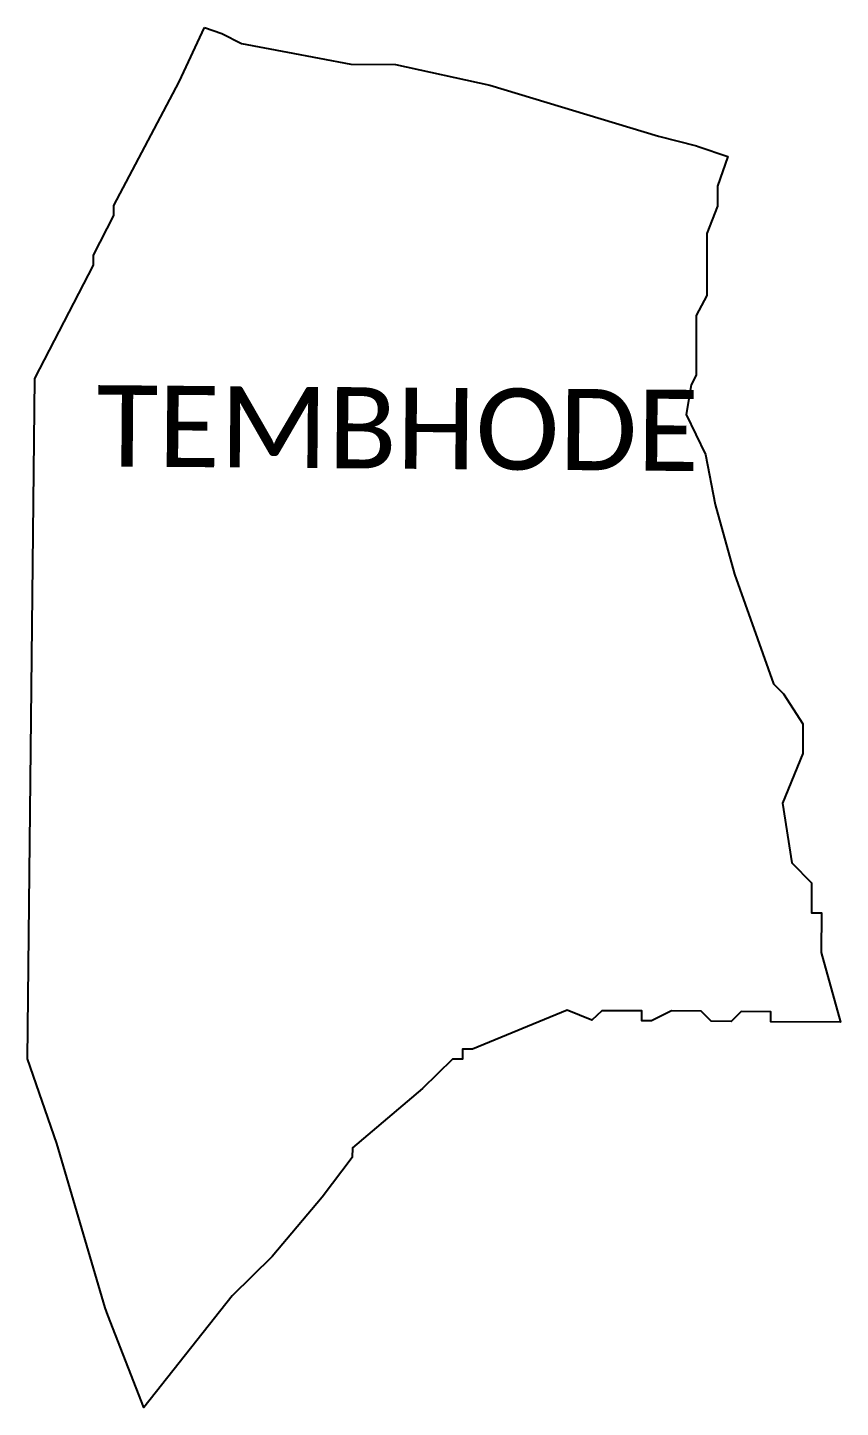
# Model space of a CAD drawing. Header units: metres. Extents: x 278224 to 280159, y 2044542 to 2046247.
# Drawn here: x 279243 to 280159, y 2044550 to 2046104 of the extents above; entities that cross this region are included whole.
import ezdxf

# ---------------------------------------------------------------- set-up
doc = ezdxf.new("R2010")
doc.units = ezdxf.units.M
doc.layers.add('VILLAGE NAME', color=250, linetype='Continuous')
doc.styles.get("Standard").update_dxf_attribs({"font": 'simplex.shx'})

msp = doc.modelspace()

# ---------------------------------------------------------------- linework, layer by layer
at = {"color": 6, "flags": 128}
msp.add_lwpolyline([(279442.3, 2046104.4), (279461.8, 2046097.9), (279484.1, 2046086.5), (279535.7, 2046076.7), (279607.1, 2046063.2), (279657.5, 2046062.8), (279763.7, 2046039.6), (279953.6, 2045982.1), (279996.4, 2045971.1), (279998.3, 2045970.6), (280031.8, 2045959.1), (280020.4, 2045925.6), (280020.2, 2045903.2), (280008.2, 2045872.5), (280008.2, 2045802.5), (279996.3, 2045780.1), (279996.3, 2045713), (279990.6, 2045701.9), (279984.8, 2045668.4), (280006.8, 2045623.4), (280017.6, 2045567.3), (280039.4, 2045488.8), (280083.3, 2045365.2), (280094.4, 2045353.9), (280116.5, 2045320.2), (280116.2, 2045286.6), (280093.4, 2045230.8), (280104.1, 2045163.5), (280126.3, 2045140.9), (280126.1, 2045107.3), (280137.3, 2045107.3), (280136.9, 2045062.5), (280158.7, 2044983.9), (280080.3, 2044984.5), (280080.3, 2044995.7), (280046.8, 2044996), (280035.5, 2044984.9), (280013.2, 2044985), (280002, 2044996.3), (279968.4, 2044996.6), (279945.9, 2044985.5), (279934.8, 2044985.5), (279934.8, 2044996.8), (279890, 2044996.8), (279878.8, 2044986.1), (279850.9, 2044997.5), (279744.2, 2044953.5), (279732.9, 2044953.6), (279732.8, 2044942.4), (279721.7, 2044942.5), (279687.8, 2044909.2), (279608.9, 2044842.6), (279608.8, 2044831.4), (279574.9, 2044786.9), (279518.4, 2044720.1), (279473.3, 2044675.6), (279374.1, 2044550.1), (279333.5, 2044653.8), (279330.2, 2044662.3), (279275.8, 2044847.3), (279243, 2044942.6), (279251, 2045709), (279317.2, 2045836.9), (279317.3, 2045848.1), (279340, 2045892.6), (279340.1, 2045903.8), (279413.9, 2046043.1), (279442.3, 2046104.4)], dxfattribs=at)

# ---------------------------------------------------------------- texts
at = {"layer": 'VILLAGE NAME', "insert": (279320.9, 2045701.6), "char_height": 91.425, "attachment_point": 1, "rotation": 359.5442}
msp.add_mtext_dynamic_manual_height_columns('{\\fCalibri|b0|i0|c0|p34;TEMBHODE}', width=798.716, gutter_width=457.1, heights=[0], dxfattribs=at)

doc.saveas('drawing.dxf')
